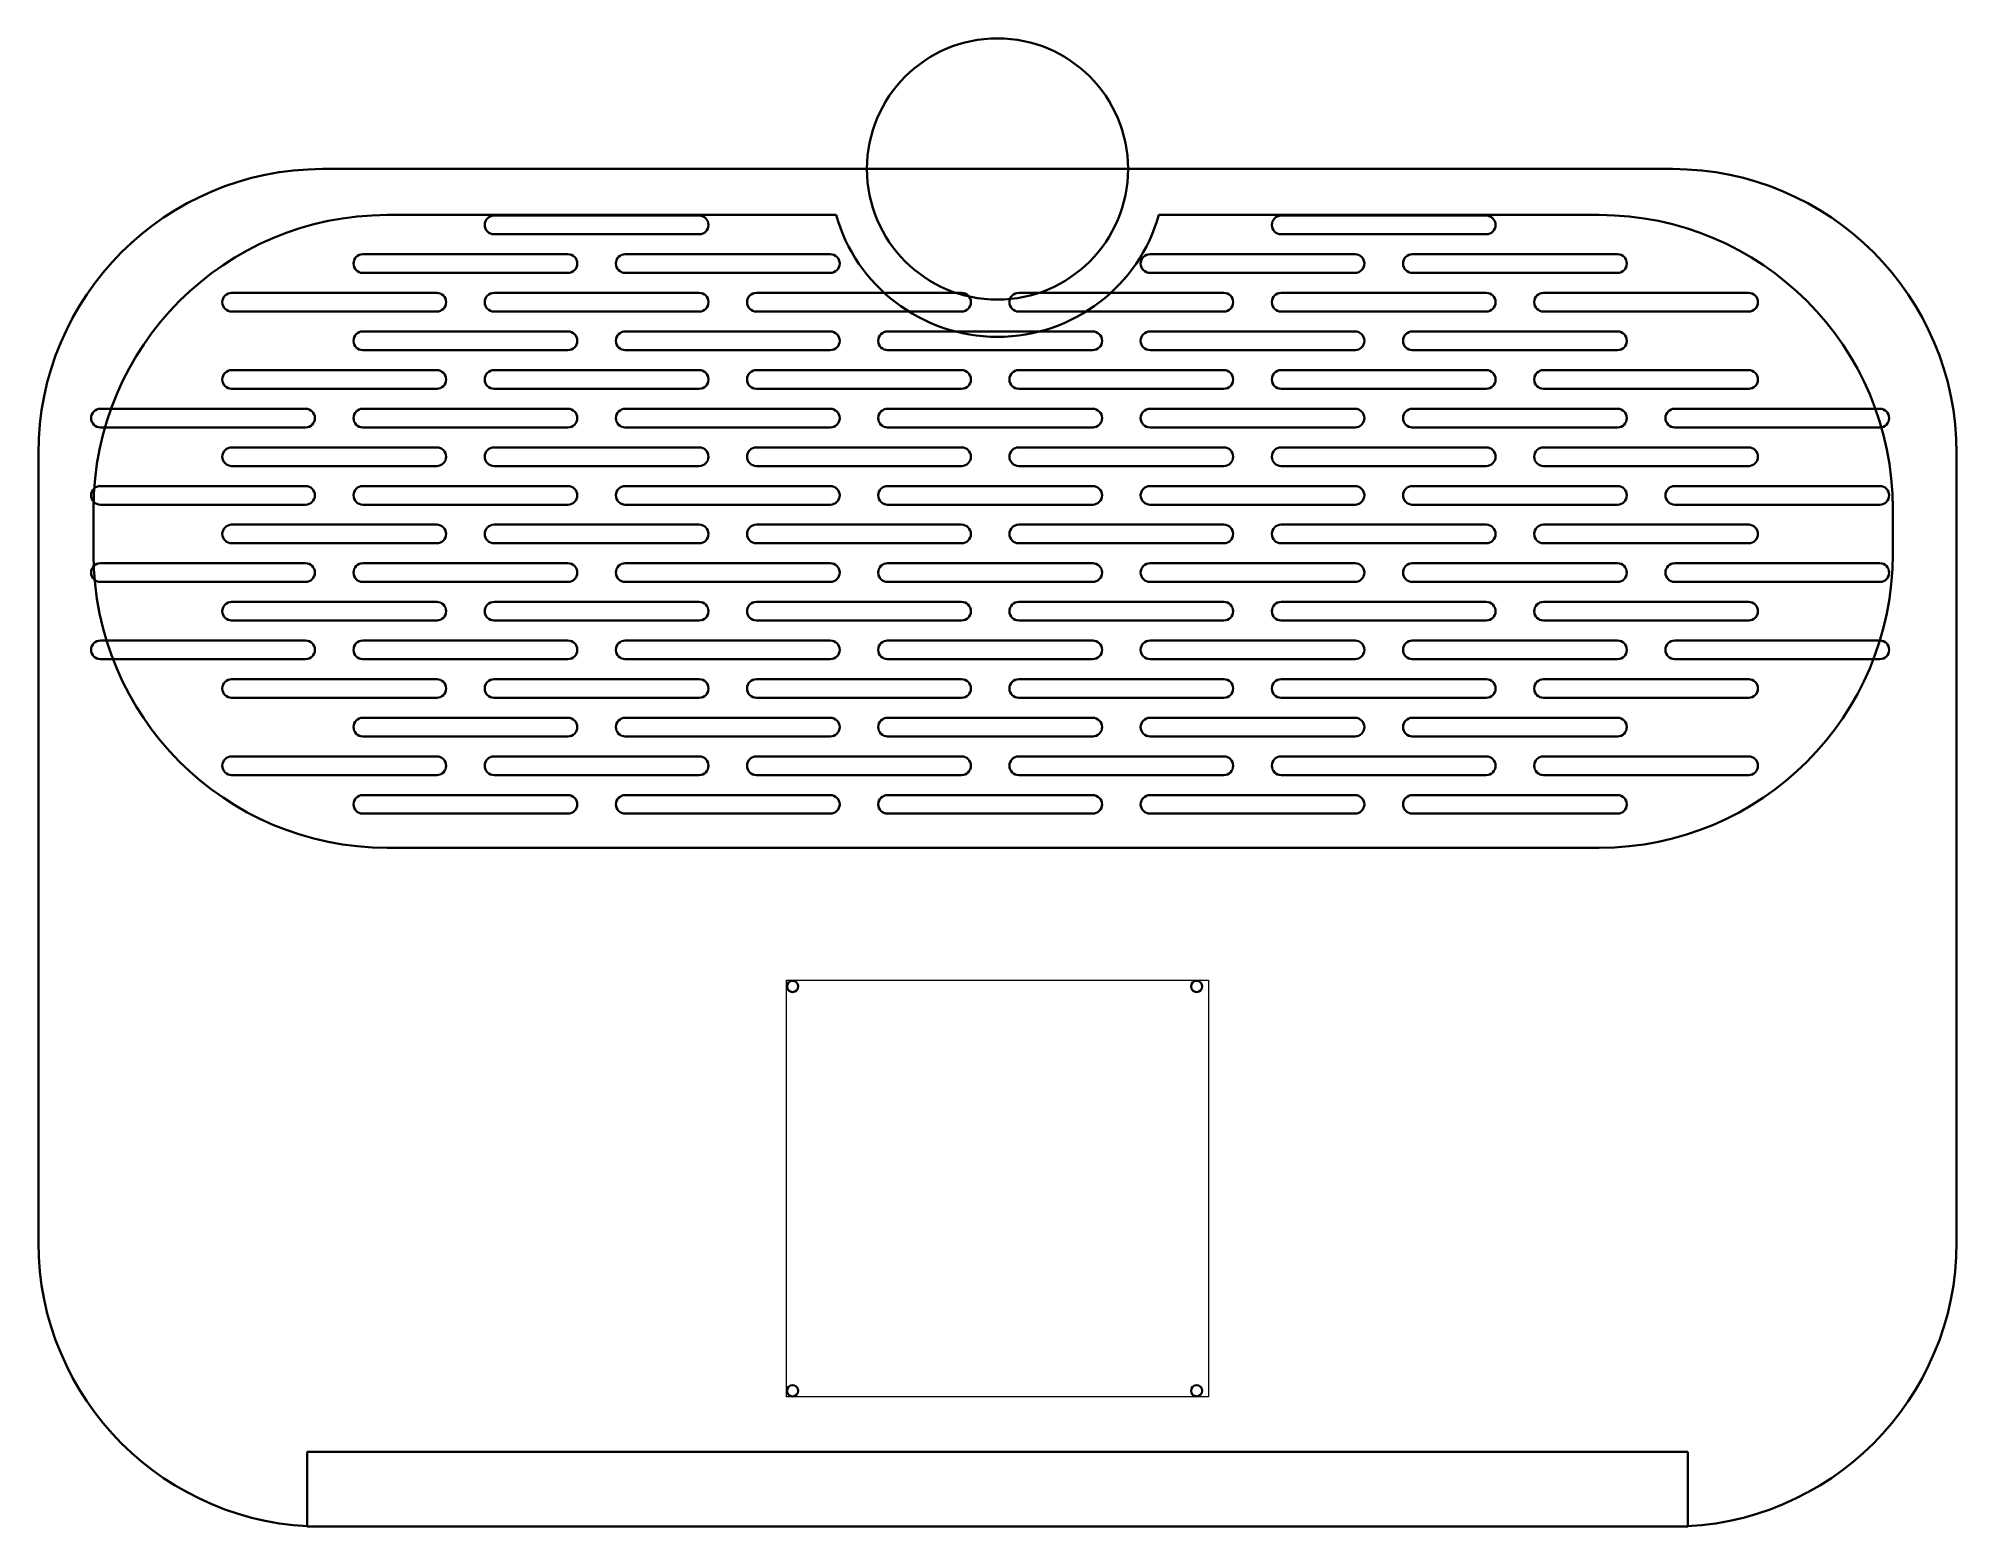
# Model space of a CAD drawing. Header units: inches. Extents: x 0.9 to 21.1, y -15.9 to -0.2.
import ezdxf

# ---------------------------------------------------------------- set-up
doc = ezdxf.new("R2010")
doc.units = ezdxf.units.IN
doc.header["$MEASUREMENT"] = 0
doc.layers.add('Layer 1', color=7, linetype='Continuous', lineweight=0)

# ---------------------------------------------------------------- blocks, each defined once
blk = doc.blocks.new('Block_1')
at = {"layer": 'Layer 1', "color": 250, "lineweight": 35, "true_color": 0x231f20}
for centre in [(8.837, -10.228), (13.102, -10.228), (8.837, -14.494), (13.102, -14.494)]:
    blk.add_circle(centre, 0.0591, dxfattribs=at)
blk = doc.blocks.new('Block_0')
at = {"layer": 'Layer 1'}
blk.add_lwpolyline([(8.771, -10.162), (13.229, -10.162), (13.229, -14.56), (8.771, -14.56)], close=True, dxfattribs=at)
blk.add_blockref('Block_1', (0, 0), dxfattribs=at)

msp = doc.modelspace()

# ---------------------------------------------------------------- linework, layer by layer
at = {"layer": 'Layer 1', "color": 253, "lineweight": 35, "true_color": 0xa09f9f}
msp.add_lwpolyline([(18.286, -15.14), (3.714, -15.14), (3.714, -15.928), (18.286, -15.928)], close=True, dxfattribs=at)
msp.add_circle((11, -1.603), 1.378, dxfattribs=at)
for points, knots in [([(18.125, -15.928), (18.125, -15.928), (3.875, -15.928), (3.875, -15.928), (2.218, -15.928), (0.875, -14.585), (0.875, -12.928), (0.875, -12.928), (0.875, -4.603), (0.875, -4.603), (0.875, -2.946), (2.218, -1.603), (3.875, -1.603), (3.875, -1.603), (18.125, -1.603), (18.125, -1.603), (19.782, -1.603), (21.125, -2.946), (21.125, -4.603), (21.125, -4.603), (21.125, -12.928), (21.125, -12.928), (21.125, -14.585), (19.782, -15.928), (18.125, -15.928)], [0, 0, 0, 0, 1, 1, 1, 2, 2, 2, 3, 3, 3, 4, 4, 4, 5, 5, 5, 6, 6, 6, 7, 7, 7, 8, 8, 8, 8]), ([(9.296, -2.088), (9.296, -2.088), (4.557, -2.088), (4.557, -2.088), (2.846, -2.088), (1.458, -3.475), (1.458, -5.186), (1.458, -5.186), (1.458, -5.667), (1.458, -5.667), (1.458, -7.378), (2.846, -8.765), (4.557, -8.765), (4.557, -8.765), (17.353, -8.765), (17.353, -8.765), (19.064, -8.765), (20.451, -7.378), (20.451, -5.667), (20.451, -5.667), (20.451, -5.186), (20.451, -5.186), (20.451, -3.475), (19.064, -2.088), (17.353, -2.088), (17.353, -2.088), (12.704, -2.088), (12.704, -2.088), (12.493, -2.83), (11.809, -3.374), (11, -3.374), (10.191, -3.374), (9.507, -2.83), (9.296, -2.088)], [0, 0, 0, 0, 1, 1, 1, 2, 2, 2, 3, 3, 3, 4, 4, 4, 5, 5, 5, 6, 6, 6, 7, 7, 7, 8, 8, 8, 9, 9, 9, 10, 10, 10, 11, 11, 11, 11])]:
    msp.add_open_spline(points, degree=3, knots=knots, dxfattribs=at)
at = {"layer": 'Layer 1', "color": 250, "lineweight": 35, "true_color": 0x231f20}
for points in [[(7.85, -2.292), (7.85, -2.292), (5.685, -2.292), (5.685, -2.292), (5.631, -2.292), (5.587, -2.248), (5.587, -2.193), (5.587, -2.193), (5.587, -2.193), (5.587, -2.193), (5.587, -2.139), (5.631, -2.095), (5.685, -2.095), (5.685, -2.095), (7.85, -2.095), (7.85, -2.095), (7.905, -2.095), (7.949, -2.139), (7.949, -2.193), (7.949, -2.193), (7.949, -2.193), (7.949, -2.193), (7.949, -2.248), (7.905, -2.292), (7.85, -2.292)], [(16.16, -2.292), (16.16, -2.292), (13.994, -2.292), (13.994, -2.292), (13.94, -2.292), (13.896, -2.248), (13.896, -2.193), (13.896, -2.193), (13.896, -2.193), (13.896, -2.193), (13.896, -2.139), (13.94, -2.095), (13.994, -2.095), (13.994, -2.095), (16.16, -2.095), (16.16, -2.095), (16.214, -2.095), (16.258, -2.139), (16.258, -2.193), (16.258, -2.193), (16.258, -2.193), (16.258, -2.193), (16.258, -2.248), (16.214, -2.292), (16.16, -2.292)], [(6.465, -2.699), (6.465, -2.699), (4.3, -2.699), (4.3, -2.699), (4.246, -2.699), (4.202, -2.655), (4.202, -2.601), (4.202, -2.601), (4.202, -2.601), (4.202, -2.601), (4.202, -2.546), (4.246, -2.502), (4.3, -2.502), (4.3, -2.502), (6.465, -2.502), (6.465, -2.502), (6.52, -2.502), (6.564, -2.546), (6.564, -2.601), (6.564, -2.601), (6.564, -2.601), (6.564, -2.601), (6.564, -2.655), (6.52, -2.699), (6.465, -2.699)], [(9.235, -2.699), (9.235, -2.699), (7.07, -2.699), (7.07, -2.699), (7.016, -2.699), (6.972, -2.655), (6.972, -2.601), (6.972, -2.601), (6.972, -2.601), (6.972, -2.601), (6.972, -2.546), (7.016, -2.502), (7.07, -2.502), (7.07, -2.502), (9.235, -2.502), (9.235, -2.502), (9.29, -2.502), (9.334, -2.546), (9.334, -2.601), (9.334, -2.601), (9.334, -2.601), (9.334, -2.601), (9.334, -2.655), (9.29, -2.699), (9.235, -2.699)], [(14.775, -2.699), (14.775, -2.699), (12.61, -2.699), (12.61, -2.699), (12.555, -2.699), (12.511, -2.655), (12.511, -2.601), (12.511, -2.601), (12.511, -2.601), (12.511, -2.601), (12.511, -2.546), (12.555, -2.502), (12.61, -2.502), (12.61, -2.502), (14.775, -2.502), (14.775, -2.502), (14.829, -2.502), (14.873, -2.546), (14.873, -2.601), (14.873, -2.601), (14.873, -2.601), (14.873, -2.601), (14.873, -2.655), (14.829, -2.699), (14.775, -2.699)], [(17.545, -2.699), (17.545, -2.699), (15.379, -2.699), (15.379, -2.699), (15.325, -2.699), (15.281, -2.655), (15.281, -2.601), (15.281, -2.601), (15.281, -2.601), (15.281, -2.601), (15.281, -2.546), (15.325, -2.502), (15.379, -2.502), (15.379, -2.502), (17.545, -2.502), (17.545, -2.502), (17.599, -2.502), (17.643, -2.546), (17.643, -2.601), (17.643, -2.601), (17.643, -2.601), (17.643, -2.601), (17.643, -2.655), (17.599, -2.699), (17.545, -2.699)], [(5.081, -3.107), (5.081, -3.107), (2.915, -3.107), (2.915, -3.107), (2.861, -3.107), (2.817, -3.063), (2.817, -3.008), (2.817, -3.008), (2.817, -3.008), (2.817, -3.008), (2.817, -2.954), (2.861, -2.91), (2.915, -2.91), (2.915, -2.91), (5.081, -2.91), (5.081, -2.91), (5.135, -2.91), (5.179, -2.954), (5.179, -3.008), (5.179, -3.008), (5.179, -3.008), (5.179, -3.008), (5.179, -3.063), (5.135, -3.107), (5.081, -3.107)], [(7.85, -3.107), (7.85, -3.107), (5.685, -3.107), (5.685, -3.107), (5.631, -3.107), (5.587, -3.063), (5.587, -3.008), (5.587, -3.008), (5.587, -3.008), (5.587, -3.008), (5.587, -2.954), (5.631, -2.91), (5.685, -2.91), (5.685, -2.91), (7.85, -2.91), (7.85, -2.91), (7.905, -2.91), (7.949, -2.954), (7.949, -3.008), (7.949, -3.008), (7.949, -3.008), (7.949, -3.008), (7.949, -3.063), (7.905, -3.107), (7.85, -3.107)], [(10.62, -3.107), (10.62, -3.107), (8.455, -3.107), (8.455, -3.107), (8.4, -3.107), (8.356, -3.063), (8.356, -3.008), (8.356, -3.008), (8.356, -3.008), (8.356, -3.008), (8.356, -2.954), (8.4, -2.91), (8.455, -2.91), (8.455, -2.91), (10.62, -2.91), (10.62, -2.91), (10.675, -2.91), (10.719, -2.954), (10.719, -3.008), (10.719, -3.008), (10.719, -3.008), (10.719, -3.008), (10.719, -3.063), (10.675, -3.107), (10.62, -3.107)], [(13.39, -3.107), (13.39, -3.107), (11.225, -3.107), (11.225, -3.107), (11.17, -3.107), (11.126, -3.063), (11.126, -3.008), (11.126, -3.008), (11.126, -3.008), (11.126, -3.008), (11.126, -2.954), (11.17, -2.91), (11.225, -2.91), (11.225, -2.91), (13.39, -2.91), (13.39, -2.91), (13.444, -2.91), (13.488, -2.954), (13.488, -3.008), (13.488, -3.008), (13.488, -3.008), (13.488, -3.008), (13.488, -3.063), (13.444, -3.107), (13.39, -3.107)], [(16.16, -3.107), (16.16, -3.107), (13.994, -3.107), (13.994, -3.107), (13.94, -3.107), (13.896, -3.063), (13.896, -3.008), (13.896, -3.008), (13.896, -3.008), (13.896, -3.008), (13.896, -2.954), (13.94, -2.91), (13.994, -2.91), (13.994, -2.91), (16.16, -2.91), (16.16, -2.91), (16.214, -2.91), (16.258, -2.954), (16.258, -3.008), (16.258, -3.008), (16.258, -3.008), (16.258, -3.008), (16.258, -3.063), (16.214, -3.107), (16.16, -3.107)], [(18.93, -3.107), (18.93, -3.107), (16.764, -3.107), (16.764, -3.107), (16.71, -3.107), (16.666, -3.063), (16.666, -3.008), (16.666, -3.008), (16.666, -3.008), (16.666, -3.008), (16.666, -2.954), (16.71, -2.91), (16.764, -2.91), (16.764, -2.91), (18.93, -2.91), (18.93, -2.91), (18.984, -2.91), (19.028, -2.954), (19.028, -3.008), (19.028, -3.008), (19.028, -3.008), (19.028, -3.008), (19.028, -3.063), (18.984, -3.107), (18.93, -3.107)], [(6.465, -3.514), (6.465, -3.514), (4.3, -3.514), (4.3, -3.514), (4.246, -3.514), (4.202, -3.47), (4.202, -3.416), (4.202, -3.416), (4.202, -3.416), (4.202, -3.416), (4.202, -3.362), (4.246, -3.317), (4.3, -3.317), (4.3, -3.317), (6.465, -3.317), (6.465, -3.317), (6.52, -3.317), (6.564, -3.362), (6.564, -3.416), (6.564, -3.416), (6.564, -3.416), (6.564, -3.416), (6.564, -3.47), (6.52, -3.514), (6.465, -3.514)], [(9.235, -3.514), (9.235, -3.514), (7.07, -3.514), (7.07, -3.514), (7.016, -3.514), (6.972, -3.47), (6.972, -3.416), (6.972, -3.416), (6.972, -3.416), (6.972, -3.416), (6.972, -3.362), (7.016, -3.317), (7.07, -3.317), (7.07, -3.317), (9.235, -3.317), (9.235, -3.317), (9.29, -3.317), (9.334, -3.362), (9.334, -3.416), (9.334, -3.416), (9.334, -3.416), (9.334, -3.416), (9.334, -3.47), (9.29, -3.514), (9.235, -3.514)], [(12.005, -3.514), (12.005, -3.514), (9.84, -3.514), (9.84, -3.514), (9.785, -3.514), (9.741, -3.47), (9.741, -3.416), (9.741, -3.416), (9.741, -3.416), (9.741, -3.416), (9.741, -3.362), (9.785, -3.317), (9.84, -3.317), (9.84, -3.317), (12.005, -3.317), (12.005, -3.317), (12.059, -3.317), (12.104, -3.362), (12.104, -3.416), (12.104, -3.416), (12.104, -3.416), (12.104, -3.416), (12.104, -3.47), (12.059, -3.514), (12.005, -3.514)], [(14.775, -3.514), (14.775, -3.514), (12.61, -3.514), (12.61, -3.514), (12.555, -3.514), (12.511, -3.47), (12.511, -3.416), (12.511, -3.416), (12.511, -3.416), (12.511, -3.416), (12.511, -3.362), (12.555, -3.317), (12.61, -3.317), (12.61, -3.317), (14.775, -3.317), (14.775, -3.317), (14.829, -3.317), (14.873, -3.362), (14.873, -3.416), (14.873, -3.416), (14.873, -3.416), (14.873, -3.416), (14.873, -3.47), (14.829, -3.514), (14.775, -3.514)], [(17.545, -3.514), (17.545, -3.514), (15.379, -3.514), (15.379, -3.514), (15.325, -3.514), (15.281, -3.47), (15.281, -3.416), (15.281, -3.416), (15.281, -3.416), (15.281, -3.416), (15.281, -3.362), (15.325, -3.317), (15.379, -3.317), (15.379, -3.317), (17.545, -3.317), (17.545, -3.317), (17.599, -3.317), (17.643, -3.362), (17.643, -3.416), (17.643, -3.416), (17.643, -3.416), (17.643, -3.416), (17.643, -3.47), (17.599, -3.514), (17.545, -3.514)], [(5.081, -3.922), (5.081, -3.922), (2.915, -3.922), (2.915, -3.922), (2.861, -3.922), (2.817, -3.878), (2.817, -3.824), (2.817, -3.824), (2.817, -3.824), (2.817, -3.824), (2.817, -3.769), (2.861, -3.725), (2.915, -3.725), (2.915, -3.725), (5.081, -3.725), (5.081, -3.725), (5.135, -3.725), (5.179, -3.769), (5.179, -3.824), (5.179, -3.824), (5.179, -3.824), (5.179, -3.824), (5.179, -3.878), (5.135, -3.922), (5.081, -3.922)], [(7.85, -3.922), (7.85, -3.922), (5.685, -3.922), (5.685, -3.922), (5.631, -3.922), (5.587, -3.878), (5.587, -3.824), (5.587, -3.824), (5.587, -3.824), (5.587, -3.824), (5.587, -3.769), (5.631, -3.725), (5.685, -3.725), (5.685, -3.725), (7.85, -3.725), (7.85, -3.725), (7.905, -3.725), (7.949, -3.769), (7.949, -3.824), (7.949, -3.824), (7.949, -3.824), (7.949, -3.824), (7.949, -3.878), (7.905, -3.922), (7.85, -3.922)], [(10.62, -3.922), (10.62, -3.922), (8.455, -3.922), (8.455, -3.922), (8.4, -3.922), (8.356, -3.878), (8.356, -3.824), (8.356, -3.824), (8.356, -3.824), (8.356, -3.824), (8.356, -3.769), (8.4, -3.725), (8.455, -3.725), (8.455, -3.725), (10.62, -3.725), (10.62, -3.725), (10.675, -3.725), (10.719, -3.769), (10.719, -3.824), (10.719, -3.824), (10.719, -3.824), (10.719, -3.824), (10.719, -3.878), (10.675, -3.922), (10.62, -3.922)], [(13.39, -3.922), (13.39, -3.922), (11.225, -3.922), (11.225, -3.922), (11.17, -3.922), (11.126, -3.878), (11.126, -3.824), (11.126, -3.824), (11.126, -3.824), (11.126, -3.824), (11.126, -3.769), (11.17, -3.725), (11.225, -3.725), (11.225, -3.725), (13.39, -3.725), (13.39, -3.725), (13.444, -3.725), (13.488, -3.769), (13.488, -3.824), (13.488, -3.824), (13.488, -3.824), (13.488, -3.824), (13.488, -3.878), (13.444, -3.922), (13.39, -3.922)], [(16.16, -3.922), (16.16, -3.922), (13.994, -3.922), (13.994, -3.922), (13.94, -3.922), (13.896, -3.878), (13.896, -3.824), (13.896, -3.824), (13.896, -3.824), (13.896, -3.824), (13.896, -3.769), (13.94, -3.725), (13.994, -3.725), (13.994, -3.725), (16.16, -3.725), (16.16, -3.725), (16.214, -3.725), (16.258, -3.769), (16.258, -3.824), (16.258, -3.824), (16.258, -3.824), (16.258, -3.824), (16.258, -3.878), (16.214, -3.922), (16.16, -3.922)], [(18.93, -3.922), (18.93, -3.922), (16.764, -3.922), (16.764, -3.922), (16.71, -3.922), (16.666, -3.878), (16.666, -3.824), (16.666, -3.824), (16.666, -3.824), (16.666, -3.824), (16.666, -3.769), (16.71, -3.725), (16.764, -3.725), (16.764, -3.725), (18.93, -3.725), (18.93, -3.725), (18.984, -3.725), (19.028, -3.769), (19.028, -3.824), (19.028, -3.824), (19.028, -3.824), (19.028, -3.824), (19.028, -3.878), (18.984, -3.922), (18.93, -3.922)], [(3.696, -4.33), (3.696, -4.33), (1.53, -4.33), (1.53, -4.33), (1.476, -4.33), (1.432, -4.285), (1.432, -4.231), (1.432, -4.231), (1.432, -4.231), (1.432, -4.231), (1.432, -4.177), (1.476, -4.133), (1.53, -4.133), (1.53, -4.133), (3.696, -4.133), (3.696, -4.133), (3.75, -4.133), (3.794, -4.177), (3.794, -4.231), (3.794, -4.231), (3.794, -4.231), (3.794, -4.231), (3.794, -4.285), (3.75, -4.33), (3.696, -4.33)], [(6.465, -4.33), (6.465, -4.33), (4.3, -4.33), (4.3, -4.33), (4.246, -4.33), (4.202, -4.285), (4.202, -4.231), (4.202, -4.231), (4.202, -4.231), (4.202, -4.231), (4.202, -4.177), (4.246, -4.133), (4.3, -4.133), (4.3, -4.133), (6.465, -4.133), (6.465, -4.133), (6.52, -4.133), (6.564, -4.177), (6.564, -4.231), (6.564, -4.231), (6.564, -4.231), (6.564, -4.231), (6.564, -4.285), (6.52, -4.33), (6.465, -4.33)], [(9.235, -4.33), (9.235, -4.33), (7.07, -4.33), (7.07, -4.33), (7.016, -4.33), (6.972, -4.285), (6.972, -4.231), (6.972, -4.231), (6.972, -4.231), (6.972, -4.231), (6.972, -4.177), (7.016, -4.133), (7.07, -4.133), (7.07, -4.133), (9.235, -4.133), (9.235, -4.133), (9.29, -4.133), (9.334, -4.177), (9.334, -4.231), (9.334, -4.231), (9.334, -4.231), (9.334, -4.231), (9.334, -4.285), (9.29, -4.33), (9.235, -4.33)], [(12.005, -4.33), (12.005, -4.33), (9.84, -4.33), (9.84, -4.33), (9.785, -4.33), (9.741, -4.285), (9.741, -4.231), (9.741, -4.231), (9.741, -4.231), (9.741, -4.231), (9.741, -4.177), (9.785, -4.133), (9.84, -4.133), (9.84, -4.133), (12.005, -4.133), (12.005, -4.133), (12.059, -4.133), (12.104, -4.177), (12.104, -4.231), (12.104, -4.231), (12.104, -4.231), (12.104, -4.231), (12.104, -4.285), (12.059, -4.33), (12.005, -4.33)], [(14.775, -4.33), (14.775, -4.33), (12.61, -4.33), (12.61, -4.33), (12.555, -4.33), (12.511, -4.285), (12.511, -4.231), (12.511, -4.231), (12.511, -4.231), (12.511, -4.231), (12.511, -4.177), (12.555, -4.133), (12.61, -4.133), (12.61, -4.133), (14.775, -4.133), (14.775, -4.133), (14.829, -4.133), (14.873, -4.177), (14.873, -4.231), (14.873, -4.231), (14.873, -4.231), (14.873, -4.231), (14.873, -4.285), (14.829, -4.33), (14.775, -4.33)], [(17.545, -4.33), (17.545, -4.33), (15.379, -4.33), (15.379, -4.33), (15.325, -4.33), (15.281, -4.285), (15.281, -4.231), (15.281, -4.231), (15.281, -4.231), (15.281, -4.231), (15.281, -4.177), (15.325, -4.133), (15.379, -4.133), (15.379, -4.133), (17.545, -4.133), (17.545, -4.133), (17.599, -4.133), (17.643, -4.177), (17.643, -4.231), (17.643, -4.231), (17.643, -4.231), (17.643, -4.231), (17.643, -4.285), (17.599, -4.33), (17.545, -4.33)], [(20.314, -4.33), (20.314, -4.33), (18.149, -4.33), (18.149, -4.33), (18.095, -4.33), (18.051, -4.285), (18.051, -4.231), (18.051, -4.231), (18.051, -4.231), (18.051, -4.231), (18.051, -4.177), (18.095, -4.133), (18.149, -4.133), (18.149, -4.133), (20.314, -4.133), (20.314, -4.133), (20.369, -4.133), (20.413, -4.177), (20.413, -4.231), (20.413, -4.231), (20.413, -4.231), (20.413, -4.231), (20.413, -4.285), (20.369, -4.33), (20.314, -4.33)], [(5.081, -4.737), (5.081, -4.737), (2.915, -4.737), (2.915, -4.737), (2.861, -4.737), (2.817, -4.693), (2.817, -4.639), (2.817, -4.639), (2.817, -4.639), (2.817, -4.639), (2.817, -4.584), (2.861, -4.54), (2.915, -4.54), (2.915, -4.54), (5.081, -4.54), (5.081, -4.54), (5.135, -4.54), (5.179, -4.584), (5.179, -4.639), (5.179, -4.639), (5.179, -4.639), (5.179, -4.639), (5.179, -4.693), (5.135, -4.737), (5.081, -4.737)], [(7.85, -4.737), (7.85, -4.737), (5.685, -4.737), (5.685, -4.737), (5.631, -4.737), (5.587, -4.693), (5.587, -4.639), (5.587, -4.639), (5.587, -4.639), (5.587, -4.639), (5.587, -4.584), (5.631, -4.54), (5.685, -4.54), (5.685, -4.54), (7.85, -4.54), (7.85, -4.54), (7.905, -4.54), (7.949, -4.584), (7.949, -4.639), (7.949, -4.639), (7.949, -4.639), (7.949, -4.639), (7.949, -4.693), (7.905, -4.737), (7.85, -4.737)], [(10.62, -4.737), (10.62, -4.737), (8.455, -4.737), (8.455, -4.737), (8.4, -4.737), (8.356, -4.693), (8.356, -4.639), (8.356, -4.639), (8.356, -4.639), (8.356, -4.639), (8.356, -4.584), (8.4, -4.54), (8.455, -4.54), (8.455, -4.54), (10.62, -4.54), (10.62, -4.54), (10.675, -4.54), (10.719, -4.584), (10.719, -4.639), (10.719, -4.639), (10.719, -4.639), (10.719, -4.639), (10.719, -4.693), (10.675, -4.737), (10.62, -4.737)], [(13.39, -4.737), (13.39, -4.737), (11.225, -4.737), (11.225, -4.737), (11.17, -4.737), (11.126, -4.693), (11.126, -4.639), (11.126, -4.639), (11.126, -4.639), (11.126, -4.639), (11.126, -4.584), (11.17, -4.54), (11.225, -4.54), (11.225, -4.54), (13.39, -4.54), (13.39, -4.54), (13.444, -4.54), (13.488, -4.584), (13.488, -4.639), (13.488, -4.639), (13.488, -4.639), (13.488, -4.639), (13.488, -4.693), (13.444, -4.737), (13.39, -4.737)], [(16.16, -4.737), (16.16, -4.737), (13.994, -4.737), (13.994, -4.737), (13.94, -4.737), (13.896, -4.693), (13.896, -4.639), (13.896, -4.639), (13.896, -4.639), (13.896, -4.639), (13.896, -4.584), (13.94, -4.54), (13.994, -4.54), (13.994, -4.54), (16.16, -4.54), (16.16, -4.54), (16.214, -4.54), (16.258, -4.584), (16.258, -4.639), (16.258, -4.639), (16.258, -4.639), (16.258, -4.639), (16.258, -4.693), (16.214, -4.737), (16.16, -4.737)], [(18.93, -4.737), (18.93, -4.737), (16.764, -4.737), (16.764, -4.737), (16.71, -4.737), (16.666, -4.693), (16.666, -4.639), (16.666, -4.639), (16.666, -4.639), (16.666, -4.639), (16.666, -4.584), (16.71, -4.54), (16.764, -4.54), (16.764, -4.54), (18.93, -4.54), (18.93, -4.54), (18.984, -4.54), (19.028, -4.584), (19.028, -4.639), (19.028, -4.639), (19.028, -4.639), (19.028, -4.639), (19.028, -4.693), (18.984, -4.737), (18.93, -4.737)], [(3.696, -5.145), (3.696, -5.145), (1.53, -5.145), (1.53, -5.145), (1.476, -5.145), (1.432, -5.101), (1.432, -5.046), (1.432, -5.046), (1.432, -5.046), (1.432, -5.046), (1.432, -4.992), (1.476, -4.948), (1.53, -4.948), (1.53, -4.948), (3.696, -4.948), (3.696, -4.948), (3.75, -4.948), (3.794, -4.992), (3.794, -5.046), (3.794, -5.046), (3.794, -5.046), (3.794, -5.046), (3.794, -5.101), (3.75, -5.145), (3.696, -5.145)], [(6.465, -5.145), (6.465, -5.145), (4.3, -5.145), (4.3, -5.145), (4.246, -5.145), (4.202, -5.101), (4.202, -5.046), (4.202, -5.046), (4.202, -5.046), (4.202, -5.046), (4.202, -4.992), (4.246, -4.948), (4.3, -4.948), (4.3, -4.948), (6.465, -4.948), (6.465, -4.948), (6.52, -4.948), (6.564, -4.992), (6.564, -5.046), (6.564, -5.046), (6.564, -5.046), (6.564, -5.046), (6.564, -5.101), (6.52, -5.145), (6.465, -5.145)], [(9.235, -5.145), (9.235, -5.145), (7.07, -5.145), (7.07, -5.145), (7.016, -5.145), (6.972, -5.101), (6.972, -5.046), (6.972, -5.046), (6.972, -5.046), (6.972, -5.046), (6.972, -4.992), (7.016, -4.948), (7.07, -4.948), (7.07, -4.948), (9.235, -4.948), (9.235, -4.948), (9.29, -4.948), (9.334, -4.992), (9.334, -5.046), (9.334, -5.046), (9.334, -5.046), (9.334, -5.046), (9.334, -5.101), (9.29, -5.145), (9.235, -5.145)], [(12.005, -5.145), (12.005, -5.145), (9.84, -5.145), (9.84, -5.145), (9.785, -5.145), (9.741, -5.101), (9.741, -5.046), (9.741, -5.046), (9.741, -5.046), (9.741, -5.046), (9.741, -4.992), (9.785, -4.948), (9.84, -4.948), (9.84, -4.948), (12.005, -4.948), (12.005, -4.948), (12.059, -4.948), (12.104, -4.992), (12.104, -5.046), (12.104, -5.046), (12.104, -5.046), (12.104, -5.046), (12.104, -5.101), (12.059, -5.145), (12.005, -5.145)], [(14.775, -5.145), (14.775, -5.145), (12.61, -5.145), (12.61, -5.145), (12.555, -5.145), (12.511, -5.101), (12.511, -5.046), (12.511, -5.046), (12.511, -5.046), (12.511, -5.046), (12.511, -4.992), (12.555, -4.948), (12.61, -4.948), (12.61, -4.948), (14.775, -4.948), (14.775, -4.948), (14.829, -4.948), (14.873, -4.992), (14.873, -5.046), (14.873, -5.046), (14.873, -5.046), (14.873, -5.046), (14.873, -5.101), (14.829, -5.145), (14.775, -5.145)], [(17.545, -5.145), (17.545, -5.145), (15.379, -5.145), (15.379, -5.145), (15.325, -5.145), (15.281, -5.101), (15.281, -5.046), (15.281, -5.046), (15.281, -5.046), (15.281, -5.046), (15.281, -4.992), (15.325, -4.948), (15.379, -4.948), (15.379, -4.948), (17.545, -4.948), (17.545, -4.948), (17.599, -4.948), (17.643, -4.992), (17.643, -5.046), (17.643, -5.046), (17.643, -5.046), (17.643, -5.046), (17.643, -5.101), (17.599, -5.145), (17.545, -5.145)], [(20.314, -5.145), (20.314, -5.145), (18.149, -5.145), (18.149, -5.145), (18.095, -5.145), (18.051, -5.101), (18.051, -5.046), (18.051, -5.046), (18.051, -5.046), (18.051, -5.046), (18.051, -4.992), (18.095, -4.948), (18.149, -4.948), (18.149, -4.948), (20.314, -4.948), (20.314, -4.948), (20.369, -4.948), (20.413, -4.992), (20.413, -5.046), (20.413, -5.046), (20.413, -5.046), (20.413, -5.046), (20.413, -5.101), (20.369, -5.145), (20.314, -5.145)], [(5.081, -5.552), (5.081, -5.552), (2.915, -5.552), (2.915, -5.552), (2.861, -5.552), (2.817, -5.508), (2.817, -5.454), (2.817, -5.454), (2.817, -5.454), (2.817, -5.454), (2.817, -5.4), (2.861, -5.355), (2.915, -5.355), (2.915, -5.355), (5.081, -5.355), (5.081, -5.355), (5.135, -5.355), (5.179, -5.4), (5.179, -5.454), (5.179, -5.454), (5.179, -5.454), (5.179, -5.454), (5.179, -5.508), (5.135, -5.552), (5.081, -5.552)], [(7.85, -5.552), (7.85, -5.552), (5.685, -5.552), (5.685, -5.552), (5.631, -5.552), (5.587, -5.508), (5.587, -5.454), (5.587, -5.454), (5.587, -5.454), (5.587, -5.454), (5.587, -5.4), (5.631, -5.355), (5.685, -5.355), (5.685, -5.355), (7.85, -5.355), (7.85, -5.355), (7.905, -5.355), (7.949, -5.4), (7.949, -5.454), (7.949, -5.454), (7.949, -5.454), (7.949, -5.454), (7.949, -5.508), (7.905, -5.552), (7.85, -5.552)], [(10.62, -5.552), (10.62, -5.552), (8.455, -5.552), (8.455, -5.552), (8.4, -5.552), (8.356, -5.508), (8.356, -5.454), (8.356, -5.454), (8.356, -5.454), (8.356, -5.454), (8.356, -5.4), (8.4, -5.355), (8.455, -5.355), (8.455, -5.355), (10.62, -5.355), (10.62, -5.355), (10.675, -5.355), (10.719, -5.4), (10.719, -5.454), (10.719, -5.454), (10.719, -5.454), (10.719, -5.454), (10.719, -5.508), (10.675, -5.552), (10.62, -5.552)], [(13.39, -5.552), (13.39, -5.552), (11.225, -5.552), (11.225, -5.552), (11.17, -5.552), (11.126, -5.508), (11.126, -5.454), (11.126, -5.454), (11.126, -5.454), (11.126, -5.454), (11.126, -5.4), (11.17, -5.355), (11.225, -5.355), (11.225, -5.355), (13.39, -5.355), (13.39, -5.355), (13.444, -5.355), (13.488, -5.4), (13.488, -5.454), (13.488, -5.454), (13.488, -5.454), (13.488, -5.454), (13.488, -5.508), (13.444, -5.552), (13.39, -5.552)], [(16.16, -5.552), (16.16, -5.552), (13.994, -5.552), (13.994, -5.552), (13.94, -5.552), (13.896, -5.508), (13.896, -5.454), (13.896, -5.454), (13.896, -5.454), (13.896, -5.454), (13.896, -5.4), (13.94, -5.355), (13.994, -5.355), (13.994, -5.355), (16.16, -5.355), (16.16, -5.355), (16.214, -5.355), (16.258, -5.4), (16.258, -5.454), (16.258, -5.454), (16.258, -5.454), (16.258, -5.454), (16.258, -5.508), (16.214, -5.552), (16.16, -5.552)], [(18.93, -5.552), (18.93, -5.552), (16.764, -5.552), (16.764, -5.552), (16.71, -5.552), (16.666, -5.508), (16.666, -5.454), (16.666, -5.454), (16.666, -5.454), (16.666, -5.454), (16.666, -5.4), (16.71, -5.355), (16.764, -5.355), (16.764, -5.355), (18.93, -5.355), (18.93, -5.355), (18.984, -5.355), (19.028, -5.4), (19.028, -5.454), (19.028, -5.454), (19.028, -5.454), (19.028, -5.454), (19.028, -5.508), (18.984, -5.552), (18.93, -5.552)], [(3.696, -5.96), (3.696, -5.96), (1.53, -5.96), (1.53, -5.96), (1.476, -5.96), (1.432, -5.916), (1.432, -5.861), (1.432, -5.861), (1.432, -5.861), (1.432, -5.861), (1.432, -5.807), (1.476, -5.763), (1.53, -5.763), (1.53, -5.763), (3.696, -5.763), (3.696, -5.763), (3.75, -5.763), (3.794, -5.807), (3.794, -5.861), (3.794, -5.861), (3.794, -5.861), (3.794, -5.861), (3.794, -5.916), (3.75, -5.96), (3.696, -5.96)], [(6.465, -5.96), (6.465, -5.96), (4.3, -5.96), (4.3, -5.96), (4.246, -5.96), (4.202, -5.916), (4.202, -5.861), (4.202, -5.861), (4.202, -5.861), (4.202, -5.861), (4.202, -5.807), (4.246, -5.763), (4.3, -5.763), (4.3, -5.763), (6.465, -5.763), (6.465, -5.763), (6.52, -5.763), (6.564, -5.807), (6.564, -5.861), (6.564, -5.861), (6.564, -5.861), (6.564, -5.861), (6.564, -5.916), (6.52, -5.96), (6.465, -5.96)], [(9.235, -5.96), (9.235, -5.96), (7.07, -5.96), (7.07, -5.96), (7.016, -5.96), (6.972, -5.916), (6.972, -5.861), (6.972, -5.861), (6.972, -5.861), (6.972, -5.861), (6.972, -5.807), (7.016, -5.763), (7.07, -5.763), (7.07, -5.763), (9.235, -5.763), (9.235, -5.763), (9.29, -5.763), (9.334, -5.807), (9.334, -5.861), (9.334, -5.861), (9.334, -5.861), (9.334, -5.861), (9.334, -5.916), (9.29, -5.96), (9.235, -5.96)], [(12.005, -5.96), (12.005, -5.96), (9.84, -5.96), (9.84, -5.96), (9.785, -5.96), (9.741, -5.916), (9.741, -5.861), (9.741, -5.861), (9.741, -5.861), (9.741, -5.861), (9.741, -5.807), (9.785, -5.763), (9.84, -5.763), (9.84, -5.763), (12.005, -5.763), (12.005, -5.763), (12.059, -5.763), (12.104, -5.807), (12.104, -5.861), (12.104, -5.861), (12.104, -5.861), (12.104, -5.861), (12.104, -5.916), (12.059, -5.96), (12.005, -5.96)], [(14.775, -5.96), (14.775, -5.96), (12.61, -5.96), (12.61, -5.96), (12.555, -5.96), (12.511, -5.916), (12.511, -5.861), (12.511, -5.861), (12.511, -5.861), (12.511, -5.861), (12.511, -5.807), (12.555, -5.763), (12.61, -5.763), (12.61, -5.763), (14.775, -5.763), (14.775, -5.763), (14.829, -5.763), (14.873, -5.807), (14.873, -5.861), (14.873, -5.861), (14.873, -5.861), (14.873, -5.861), (14.873, -5.916), (14.829, -5.96), (14.775, -5.96)], [(17.545, -5.96), (17.545, -5.96), (15.379, -5.96), (15.379, -5.96), (15.325, -5.96), (15.281, -5.916), (15.281, -5.861), (15.281, -5.861), (15.281, -5.861), (15.281, -5.861), (15.281, -5.807), (15.325, -5.763), (15.379, -5.763), (15.379, -5.763), (17.545, -5.763), (17.545, -5.763), (17.599, -5.763), (17.643, -5.807), (17.643, -5.861), (17.643, -5.861), (17.643, -5.861), (17.643, -5.861), (17.643, -5.916), (17.599, -5.96), (17.545, -5.96)], [(20.314, -5.96), (20.314, -5.96), (18.149, -5.96), (18.149, -5.96), (18.095, -5.96), (18.051, -5.916), (18.051, -5.861), (18.051, -5.861), (18.051, -5.861), (18.051, -5.861), (18.051, -5.807), (18.095, -5.763), (18.149, -5.763), (18.149, -5.763), (20.314, -5.763), (20.314, -5.763), (20.369, -5.763), (20.413, -5.807), (20.413, -5.861), (20.413, -5.861), (20.413, -5.861), (20.413, -5.861), (20.413, -5.916), (20.369, -5.96), (20.314, -5.96)], [(5.081, -6.367), (5.081, -6.367), (2.915, -6.367), (2.915, -6.367), (2.861, -6.367), (2.817, -6.323), (2.817, -6.269), (2.817, -6.269), (2.817, -6.269), (2.817, -6.269), (2.817, -6.215), (2.861, -6.171), (2.915, -6.171), (2.915, -6.171), (5.081, -6.171), (5.081, -6.171), (5.135, -6.171), (5.179, -6.215), (5.179, -6.269), (5.179, -6.269), (5.179, -6.269), (5.179, -6.269), (5.179, -6.323), (5.135, -6.367), (5.081, -6.367)], [(7.85, -6.367), (7.85, -6.367), (5.685, -6.367), (5.685, -6.367), (5.631, -6.367), (5.587, -6.323), (5.587, -6.269), (5.587, -6.269), (5.587, -6.269), (5.587, -6.269), (5.587, -6.215), (5.631, -6.171), (5.685, -6.171), (5.685, -6.171), (7.85, -6.171), (7.85, -6.171), (7.905, -6.171), (7.949, -6.215), (7.949, -6.269), (7.949, -6.269), (7.949, -6.269), (7.949, -6.269), (7.949, -6.323), (7.905, -6.367), (7.85, -6.367)], [(10.62, -6.367), (10.62, -6.367), (8.455, -6.367), (8.455, -6.367), (8.4, -6.367), (8.356, -6.323), (8.356, -6.269), (8.356, -6.269), (8.356, -6.269), (8.356, -6.269), (8.356, -6.215), (8.4, -6.171), (8.455, -6.171), (8.455, -6.171), (10.62, -6.171), (10.62, -6.171), (10.675, -6.171), (10.719, -6.215), (10.719, -6.269), (10.719, -6.269), (10.719, -6.269), (10.719, -6.269), (10.719, -6.323), (10.675, -6.367), (10.62, -6.367)], [(13.39, -6.367), (13.39, -6.367), (11.225, -6.367), (11.225, -6.367), (11.17, -6.367), (11.126, -6.323), (11.126, -6.269), (11.126, -6.269), (11.126, -6.269), (11.126, -6.269), (11.126, -6.215), (11.17, -6.171), (11.225, -6.171), (11.225, -6.171), (13.39, -6.171), (13.39, -6.171), (13.444, -6.171), (13.488, -6.215), (13.488, -6.269), (13.488, -6.269), (13.488, -6.269), (13.488, -6.269), (13.488, -6.323), (13.444, -6.367), (13.39, -6.367)], [(16.16, -6.367), (16.16, -6.367), (13.994, -6.367), (13.994, -6.367), (13.94, -6.367), (13.896, -6.323), (13.896, -6.269), (13.896, -6.269), (13.896, -6.269), (13.896, -6.269), (13.896, -6.215), (13.94, -6.171), (13.994, -6.171), (13.994, -6.171), (16.16, -6.171), (16.16, -6.171), (16.214, -6.171), (16.258, -6.215), (16.258, -6.269), (16.258, -6.269), (16.258, -6.269), (16.258, -6.269), (16.258, -6.323), (16.214, -6.367), (16.16, -6.367)], [(18.93, -6.367), (18.93, -6.367), (16.764, -6.367), (16.764, -6.367), (16.71, -6.367), (16.666, -6.323), (16.666, -6.269), (16.666, -6.269), (16.666, -6.269), (16.666, -6.269), (16.666, -6.215), (16.71, -6.171), (16.764, -6.171), (16.764, -6.171), (18.93, -6.171), (18.93, -6.171), (18.984, -6.171), (19.028, -6.215), (19.028, -6.269), (19.028, -6.269), (19.028, -6.269), (19.028, -6.269), (19.028, -6.323), (18.984, -6.367), (18.93, -6.367)], [(3.696, -6.775), (3.696, -6.775), (1.53, -6.775), (1.53, -6.775), (1.476, -6.775), (1.432, -6.731), (1.432, -6.677), (1.432, -6.677), (1.432, -6.677), (1.432, -6.677), (1.432, -6.622), (1.476, -6.578), (1.53, -6.578), (1.53, -6.578), (3.696, -6.578), (3.696, -6.578), (3.75, -6.578), (3.794, -6.622), (3.794, -6.677), (3.794, -6.677), (3.794, -6.677), (3.794, -6.677), (3.794, -6.731), (3.75, -6.775), (3.696, -6.775)], [(6.465, -6.775), (6.465, -6.775), (4.3, -6.775), (4.3, -6.775), (4.246, -6.775), (4.202, -6.731), (4.202, -6.677), (4.202, -6.677), (4.202, -6.677), (4.202, -6.677), (4.202, -6.622), (4.246, -6.578), (4.3, -6.578), (4.3, -6.578), (6.465, -6.578), (6.465, -6.578), (6.52, -6.578), (6.564, -6.622), (6.564, -6.677), (6.564, -6.677), (6.564, -6.677), (6.564, -6.677), (6.564, -6.731), (6.52, -6.775), (6.465, -6.775)], [(9.235, -6.775), (9.235, -6.775), (7.07, -6.775), (7.07, -6.775), (7.016, -6.775), (6.972, -6.731), (6.972, -6.677), (6.972, -6.677), (6.972, -6.677), (6.972, -6.677), (6.972, -6.622), (7.016, -6.578), (7.07, -6.578), (7.07, -6.578), (9.235, -6.578), (9.235, -6.578), (9.29, -6.578), (9.334, -6.622), (9.334, -6.677), (9.334, -6.677), (9.334, -6.677), (9.334, -6.677), (9.334, -6.731), (9.29, -6.775), (9.235, -6.775)], [(12.005, -6.775), (12.005, -6.775), (9.84, -6.775), (9.84, -6.775), (9.785, -6.775), (9.741, -6.731), (9.741, -6.677), (9.741, -6.677), (9.741, -6.677), (9.741, -6.677), (9.741, -6.622), (9.785, -6.578), (9.84, -6.578), (9.84, -6.578), (12.005, -6.578), (12.005, -6.578), (12.059, -6.578), (12.104, -6.622), (12.104, -6.677), (12.104, -6.677), (12.104, -6.677), (12.104, -6.677), (12.104, -6.731), (12.059, -6.775), (12.005, -6.775)], [(14.775, -6.775), (14.775, -6.775), (12.61, -6.775), (12.61, -6.775), (12.555, -6.775), (12.511, -6.731), (12.511, -6.677), (12.511, -6.677), (12.511, -6.677), (12.511, -6.677), (12.511, -6.622), (12.555, -6.578), (12.61, -6.578), (12.61, -6.578), (14.775, -6.578), (14.775, -6.578), (14.829, -6.578), (14.873, -6.622), (14.873, -6.677), (14.873, -6.677), (14.873, -6.677), (14.873, -6.677), (14.873, -6.731), (14.829, -6.775), (14.775, -6.775)], [(17.545, -6.775), (17.545, -6.775), (15.379, -6.775), (15.379, -6.775), (15.325, -6.775), (15.281, -6.731), (15.281, -6.677), (15.281, -6.677), (15.281, -6.677), (15.281, -6.677), (15.281, -6.622), (15.325, -6.578), (15.379, -6.578), (15.379, -6.578), (17.545, -6.578), (17.545, -6.578), (17.599, -6.578), (17.643, -6.622), (17.643, -6.677), (17.643, -6.677), (17.643, -6.677), (17.643, -6.677), (17.643, -6.731), (17.599, -6.775), (17.545, -6.775)], [(20.314, -6.775), (20.314, -6.775), (18.149, -6.775), (18.149, -6.775), (18.095, -6.775), (18.051, -6.731), (18.051, -6.677), (18.051, -6.677), (18.051, -6.677), (18.051, -6.677), (18.051, -6.622), (18.095, -6.578), (18.149, -6.578), (18.149, -6.578), (20.314, -6.578), (20.314, -6.578), (20.369, -6.578), (20.413, -6.622), (20.413, -6.677), (20.413, -6.677), (20.413, -6.677), (20.413, -6.677), (20.413, -6.731), (20.369, -6.775), (20.314, -6.775)], [(5.081, -7.183), (5.081, -7.183), (2.915, -7.183), (2.915, -7.183), (2.861, -7.183), (2.817, -7.139), (2.817, -7.084), (2.817, -7.084), (2.817, -7.084), (2.817, -7.084), (2.817, -7.03), (2.861, -6.986), (2.915, -6.986), (2.915, -6.986), (5.081, -6.986), (5.081, -6.986), (5.135, -6.986), (5.179, -7.03), (5.179, -7.084), (5.179, -7.084), (5.179, -7.084), (5.179, -7.084), (5.179, -7.139), (5.135, -7.183), (5.081, -7.183)], [(7.85, -7.183), (7.85, -7.183), (5.685, -7.183), (5.685, -7.183), (5.631, -7.183), (5.587, -7.139), (5.587, -7.084), (5.587, -7.084), (5.587, -7.084), (5.587, -7.084), (5.587, -7.03), (5.631, -6.986), (5.685, -6.986), (5.685, -6.986), (7.85, -6.986), (7.85, -6.986), (7.905, -6.986), (7.949, -7.03), (7.949, -7.084), (7.949, -7.084), (7.949, -7.084), (7.949, -7.084), (7.949, -7.139), (7.905, -7.183), (7.85, -7.183)], [(10.62, -7.183), (10.62, -7.183), (8.455, -7.183), (8.455, -7.183), (8.4, -7.183), (8.356, -7.139), (8.356, -7.084), (8.356, -7.084), (8.356, -7.084), (8.356, -7.084), (8.356, -7.03), (8.4, -6.986), (8.455, -6.986), (8.455, -6.986), (10.62, -6.986), (10.62, -6.986), (10.675, -6.986), (10.719, -7.03), (10.719, -7.084), (10.719, -7.084), (10.719, -7.084), (10.719, -7.084), (10.719, -7.139), (10.675, -7.183), (10.62, -7.183)], [(13.39, -7.183), (13.39, -7.183), (11.225, -7.183), (11.225, -7.183), (11.17, -7.183), (11.126, -7.139), (11.126, -7.084), (11.126, -7.084), (11.126, -7.084), (11.126, -7.084), (11.126, -7.03), (11.17, -6.986), (11.225, -6.986), (11.225, -6.986), (13.39, -6.986), (13.39, -6.986), (13.444, -6.986), (13.488, -7.03), (13.488, -7.084), (13.488, -7.084), (13.488, -7.084), (13.488, -7.084), (13.488, -7.139), (13.444, -7.183), (13.39, -7.183)], [(16.16, -7.183), (16.16, -7.183), (13.994, -7.183), (13.994, -7.183), (13.94, -7.183), (13.896, -7.139), (13.896, -7.084), (13.896, -7.084), (13.896, -7.084), (13.896, -7.084), (13.896, -7.03), (13.94, -6.986), (13.994, -6.986), (13.994, -6.986), (16.16, -6.986), (16.16, -6.986), (16.214, -6.986), (16.258, -7.03), (16.258, -7.084), (16.258, -7.084), (16.258, -7.084), (16.258, -7.084), (16.258, -7.139), (16.214, -7.183), (16.16, -7.183)], [(18.93, -7.183), (18.93, -7.183), (16.764, -7.183), (16.764, -7.183), (16.71, -7.183), (16.666, -7.139), (16.666, -7.084), (16.666, -7.084), (16.666, -7.084), (16.666, -7.084), (16.666, -7.03), (16.71, -6.986), (16.764, -6.986), (16.764, -6.986), (18.93, -6.986), (18.93, -6.986), (18.984, -6.986), (19.028, -7.03), (19.028, -7.084), (19.028, -7.084), (19.028, -7.084), (19.028, -7.084), (19.028, -7.139), (18.984, -7.183), (18.93, -7.183)], [(6.465, -7.59), (6.465, -7.59), (4.3, -7.59), (4.3, -7.59), (4.246, -7.59), (4.202, -7.546), (4.202, -7.492), (4.202, -7.492), (4.202, -7.492), (4.202, -7.492), (4.202, -7.437), (4.246, -7.393), (4.3, -7.393), (4.3, -7.393), (6.465, -7.393), (6.465, -7.393), (6.52, -7.393), (6.564, -7.437), (6.564, -7.492), (6.564, -7.492), (6.564, -7.492), (6.564, -7.492), (6.564, -7.546), (6.52, -7.59), (6.465, -7.59)], [(9.235, -7.59), (9.235, -7.59), (7.07, -7.59), (7.07, -7.59), (7.016, -7.59), (6.972, -7.546), (6.972, -7.492), (6.972, -7.492), (6.972, -7.492), (6.972, -7.492), (6.972, -7.437), (7.016, -7.393), (7.07, -7.393), (7.07, -7.393), (9.235, -7.393), (9.235, -7.393), (9.29, -7.393), (9.334, -7.437), (9.334, -7.492), (9.334, -7.492), (9.334, -7.492), (9.334, -7.492), (9.334, -7.546), (9.29, -7.59), (9.235, -7.59)], [(12.005, -7.59), (12.005, -7.59), (9.84, -7.59), (9.84, -7.59), (9.785, -7.59), (9.741, -7.546), (9.741, -7.492), (9.741, -7.492), (9.741, -7.492), (9.741, -7.492), (9.741, -7.437), (9.785, -7.393), (9.84, -7.393), (9.84, -7.393), (12.005, -7.393), (12.005, -7.393), (12.059, -7.393), (12.104, -7.437), (12.104, -7.492), (12.104, -7.492), (12.104, -7.492), (12.104, -7.492), (12.104, -7.546), (12.059, -7.59), (12.005, -7.59)], [(14.775, -7.59), (14.775, -7.59), (12.61, -7.59), (12.61, -7.59), (12.555, -7.59), (12.511, -7.546), (12.511, -7.492), (12.511, -7.492), (12.511, -7.492), (12.511, -7.492), (12.511, -7.437), (12.555, -7.393), (12.61, -7.393), (12.61, -7.393), (14.775, -7.393), (14.775, -7.393), (14.829, -7.393), (14.873, -7.437), (14.873, -7.492), (14.873, -7.492), (14.873, -7.492), (14.873, -7.492), (14.873, -7.546), (14.829, -7.59), (14.775, -7.59)], [(17.545, -7.59), (17.545, -7.59), (15.379, -7.59), (15.379, -7.59), (15.325, -7.59), (15.281, -7.546), (15.281, -7.492), (15.281, -7.492), (15.281, -7.492), (15.281, -7.492), (15.281, -7.437), (15.325, -7.393), (15.379, -7.393), (15.379, -7.393), (17.545, -7.393), (17.545, -7.393), (17.599, -7.393), (17.643, -7.437), (17.643, -7.492), (17.643, -7.492), (17.643, -7.492), (17.643, -7.492), (17.643, -7.546), (17.599, -7.59), (17.545, -7.59)], [(5.081, -7.998), (5.081, -7.998), (2.915, -7.998), (2.915, -7.998), (2.861, -7.998), (2.817, -7.954), (2.817, -7.899), (2.817, -7.899), (2.817, -7.899), (2.817, -7.899), (2.817, -7.845), (2.861, -7.801), (2.915, -7.801), (2.915, -7.801), (5.081, -7.801), (5.081, -7.801), (5.135, -7.801), (5.179, -7.845), (5.179, -7.899), (5.179, -7.899), (5.179, -7.899), (5.179, -7.899), (5.179, -7.954), (5.135, -7.998), (5.081, -7.998)], [(7.85, -7.998), (7.85, -7.998), (5.685, -7.998), (5.685, -7.998), (5.631, -7.998), (5.587, -7.954), (5.587, -7.899), (5.587, -7.899), (5.587, -7.899), (5.587, -7.899), (5.587, -7.845), (5.631, -7.801), (5.685, -7.801), (5.685, -7.801), (7.85, -7.801), (7.85, -7.801), (7.905, -7.801), (7.949, -7.845), (7.949, -7.899), (7.949, -7.899), (7.949, -7.899), (7.949, -7.899), (7.949, -7.954), (7.905, -7.998), (7.85, -7.998)], [(10.62, -7.998), (10.62, -7.998), (8.455, -7.998), (8.455, -7.998), (8.4, -7.998), (8.356, -7.954), (8.356, -7.899), (8.356, -7.899), (8.356, -7.899), (8.356, -7.899), (8.356, -7.845), (8.4, -7.801), (8.455, -7.801), (8.455, -7.801), (10.62, -7.801), (10.62, -7.801), (10.675, -7.801), (10.719, -7.845), (10.719, -7.899), (10.719, -7.899), (10.719, -7.899), (10.719, -7.899), (10.719, -7.954), (10.675, -7.998), (10.62, -7.998)], [(13.39, -7.998), (13.39, -7.998), (11.225, -7.998), (11.225, -7.998), (11.17, -7.998), (11.126, -7.954), (11.126, -7.899), (11.126, -7.899), (11.126, -7.899), (11.126, -7.899), (11.126, -7.845), (11.17, -7.801), (11.225, -7.801), (11.225, -7.801), (13.39, -7.801), (13.39, -7.801), (13.444, -7.801), (13.488, -7.845), (13.488, -7.899), (13.488, -7.899), (13.488, -7.899), (13.488, -7.899), (13.488, -7.954), (13.444, -7.998), (13.39, -7.998)], [(16.16, -7.998), (16.16, -7.998), (13.994, -7.998), (13.994, -7.998), (13.94, -7.998), (13.896, -7.954), (13.896, -7.899), (13.896, -7.899), (13.896, -7.899), (13.896, -7.899), (13.896, -7.845), (13.94, -7.801), (13.994, -7.801), (13.994, -7.801), (16.16, -7.801), (16.16, -7.801), (16.214, -7.801), (16.258, -7.845), (16.258, -7.899), (16.258, -7.899), (16.258, -7.899), (16.258, -7.899), (16.258, -7.954), (16.214, -7.998), (16.16, -7.998)], [(18.93, -7.998), (18.93, -7.998), (16.764, -7.998), (16.764, -7.998), (16.71, -7.998), (16.666, -7.954), (16.666, -7.899), (16.666, -7.899), (16.666, -7.899), (16.666, -7.899), (16.666, -7.845), (16.71, -7.801), (16.764, -7.801), (16.764, -7.801), (18.93, -7.801), (18.93, -7.801), (18.984, -7.801), (19.028, -7.845), (19.028, -7.899), (19.028, -7.899), (19.028, -7.899), (19.028, -7.899), (19.028, -7.954), (18.984, -7.998), (18.93, -7.998)], [(6.465, -8.405), (6.465, -8.405), (4.3, -8.405), (4.3, -8.405), (4.246, -8.405), (4.202, -8.361), (4.202, -8.307), (4.202, -8.307), (4.202, -8.307), (4.202, -8.307), (4.202, -8.253), (4.246, -8.209), (4.3, -8.209), (4.3, -8.209), (6.465, -8.209), (6.465, -8.209), (6.52, -8.209), (6.564, -8.253), (6.564, -8.307), (6.564, -8.307), (6.564, -8.307), (6.564, -8.307), (6.564, -8.361), (6.52, -8.405), (6.465, -8.405)], [(9.235, -8.405), (9.235, -8.405), (7.07, -8.405), (7.07, -8.405), (7.016, -8.405), (6.972, -8.361), (6.972, -8.307), (6.972, -8.307), (6.972, -8.307), (6.972, -8.307), (6.972, -8.253), (7.016, -8.209), (7.07, -8.209), (7.07, -8.209), (9.235, -8.209), (9.235, -8.209), (9.29, -8.209), (9.334, -8.253), (9.334, -8.307), (9.334, -8.307), (9.334, -8.307), (9.334, -8.307), (9.334, -8.361), (9.29, -8.405), (9.235, -8.405)], [(12.005, -8.405), (12.005, -8.405), (9.84, -8.405), (9.84, -8.405), (9.785, -8.405), (9.741, -8.361), (9.741, -8.307), (9.741, -8.307), (9.741, -8.307), (9.741, -8.307), (9.741, -8.253), (9.785, -8.209), (9.84, -8.209), (9.84, -8.209), (12.005, -8.209), (12.005, -8.209), (12.059, -8.209), (12.104, -8.253), (12.104, -8.307), (12.104, -8.307), (12.104, -8.307), (12.104, -8.307), (12.104, -8.361), (12.059, -8.405), (12.005, -8.405)], [(14.775, -8.405), (14.775, -8.405), (12.61, -8.405), (12.61, -8.405), (12.555, -8.405), (12.511, -8.361), (12.511, -8.307), (12.511, -8.307), (12.511, -8.307), (12.511, -8.307), (12.511, -8.253), (12.555, -8.209), (12.61, -8.209), (12.61, -8.209), (14.775, -8.209), (14.775, -8.209), (14.829, -8.209), (14.873, -8.253), (14.873, -8.307), (14.873, -8.307), (14.873, -8.307), (14.873, -8.307), (14.873, -8.361), (14.829, -8.405), (14.775, -8.405)], [(17.545, -8.405), (17.545, -8.405), (15.379, -8.405), (15.379, -8.405), (15.325, -8.405), (15.281, -8.361), (15.281, -8.307), (15.281, -8.307), (15.281, -8.307), (15.281, -8.307), (15.281, -8.253), (15.325, -8.209), (15.379, -8.209), (15.379, -8.209), (17.545, -8.209), (17.545, -8.209), (17.599, -8.209), (17.643, -8.253), (17.643, -8.307), (17.643, -8.307), (17.643, -8.307), (17.643, -8.307), (17.643, -8.361), (17.599, -8.405), (17.545, -8.405)]]:
    msp.add_open_spline(points, degree=3, knots=[0, 0, 0, 0, 1, 1, 1, 2, 2, 2, 3, 3, 3, 4, 4, 4, 5, 5, 5, 6, 6, 6, 7, 7, 7, 8, 8, 8, 8], dxfattribs=at)

# ---------------------------------------------------------------- block references
at = {"layer": 'Layer 1'}
msp.add_blockref('Block_0', (0, 0), dxfattribs=at)

doc.saveas('drawing.dxf')
